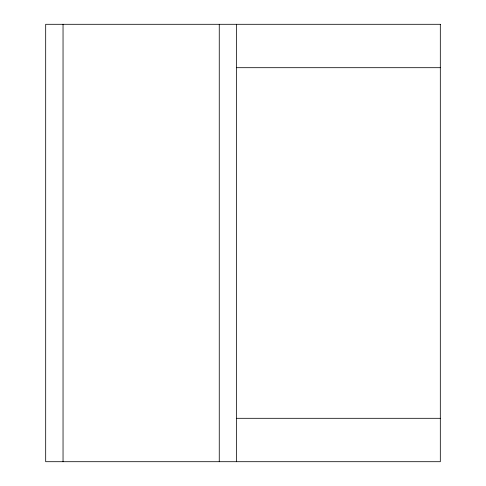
<?xml version="1.0" encoding="UTF-8"?>
<svg xmlns="http://www.w3.org/2000/svg" width="486" height="486" viewBox="0 0 486 486"><rect width="100%" height="100%" fill="white"/><g stroke="black" fill="none" stroke-linecap="round" stroke-linejoin="round"><path stroke-width="0.73" d="M236.615 67.694L440.316 67.694M236.615 418.306L440.316 418.306M236.615 24.3L236.615 461.7M219.259 24.3L219.259 461.7M63.04 24.3L63.04 461.7M440.316 24.3L45.684 24.3L45.684 461.7L440.316 461.7L440.316 24.3"/></g></svg>
